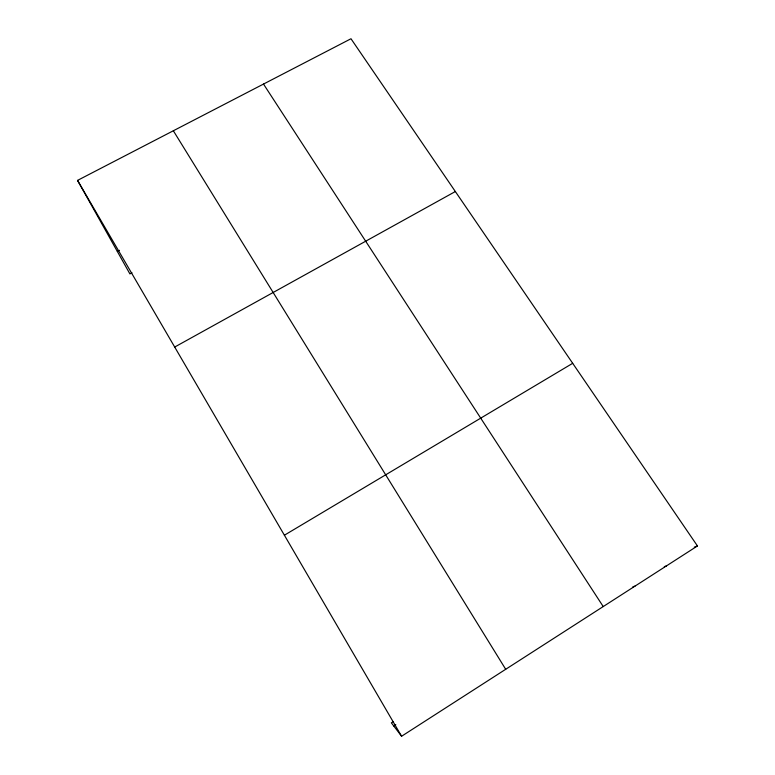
<?xml version="1.0" encoding="UTF-8"?>
<svg xmlns="http://www.w3.org/2000/svg" width="775" height="775" viewBox="0 0 775 775"><rect width="100%" height="100%" fill="white"/><g stroke="black" fill="none" stroke-linecap="round" stroke-linejoin="round"><path stroke-width="1.16" d="M393.342 721.564L391.356 722.833L401.586 736.25L697.452 545.958L350.988 38.75L77.548 180.391L129.9 273.904L131.983 272.79M393.758 725.981L395.793 724.683M284.396 535.215L572.686 363.31M174.695 347.045L455.351 191.532M117.335 251.458L119.447 250.335M694.274 547.14L697.452 545.958M664.282 566.661L666.403 565.934M632.884 586.782L634.987 586.132M263.5 84.068L603.221 606.563M173.348 130.772L505.697 669.29M77.548 180.391L401.586 736.25"/></g></svg>
